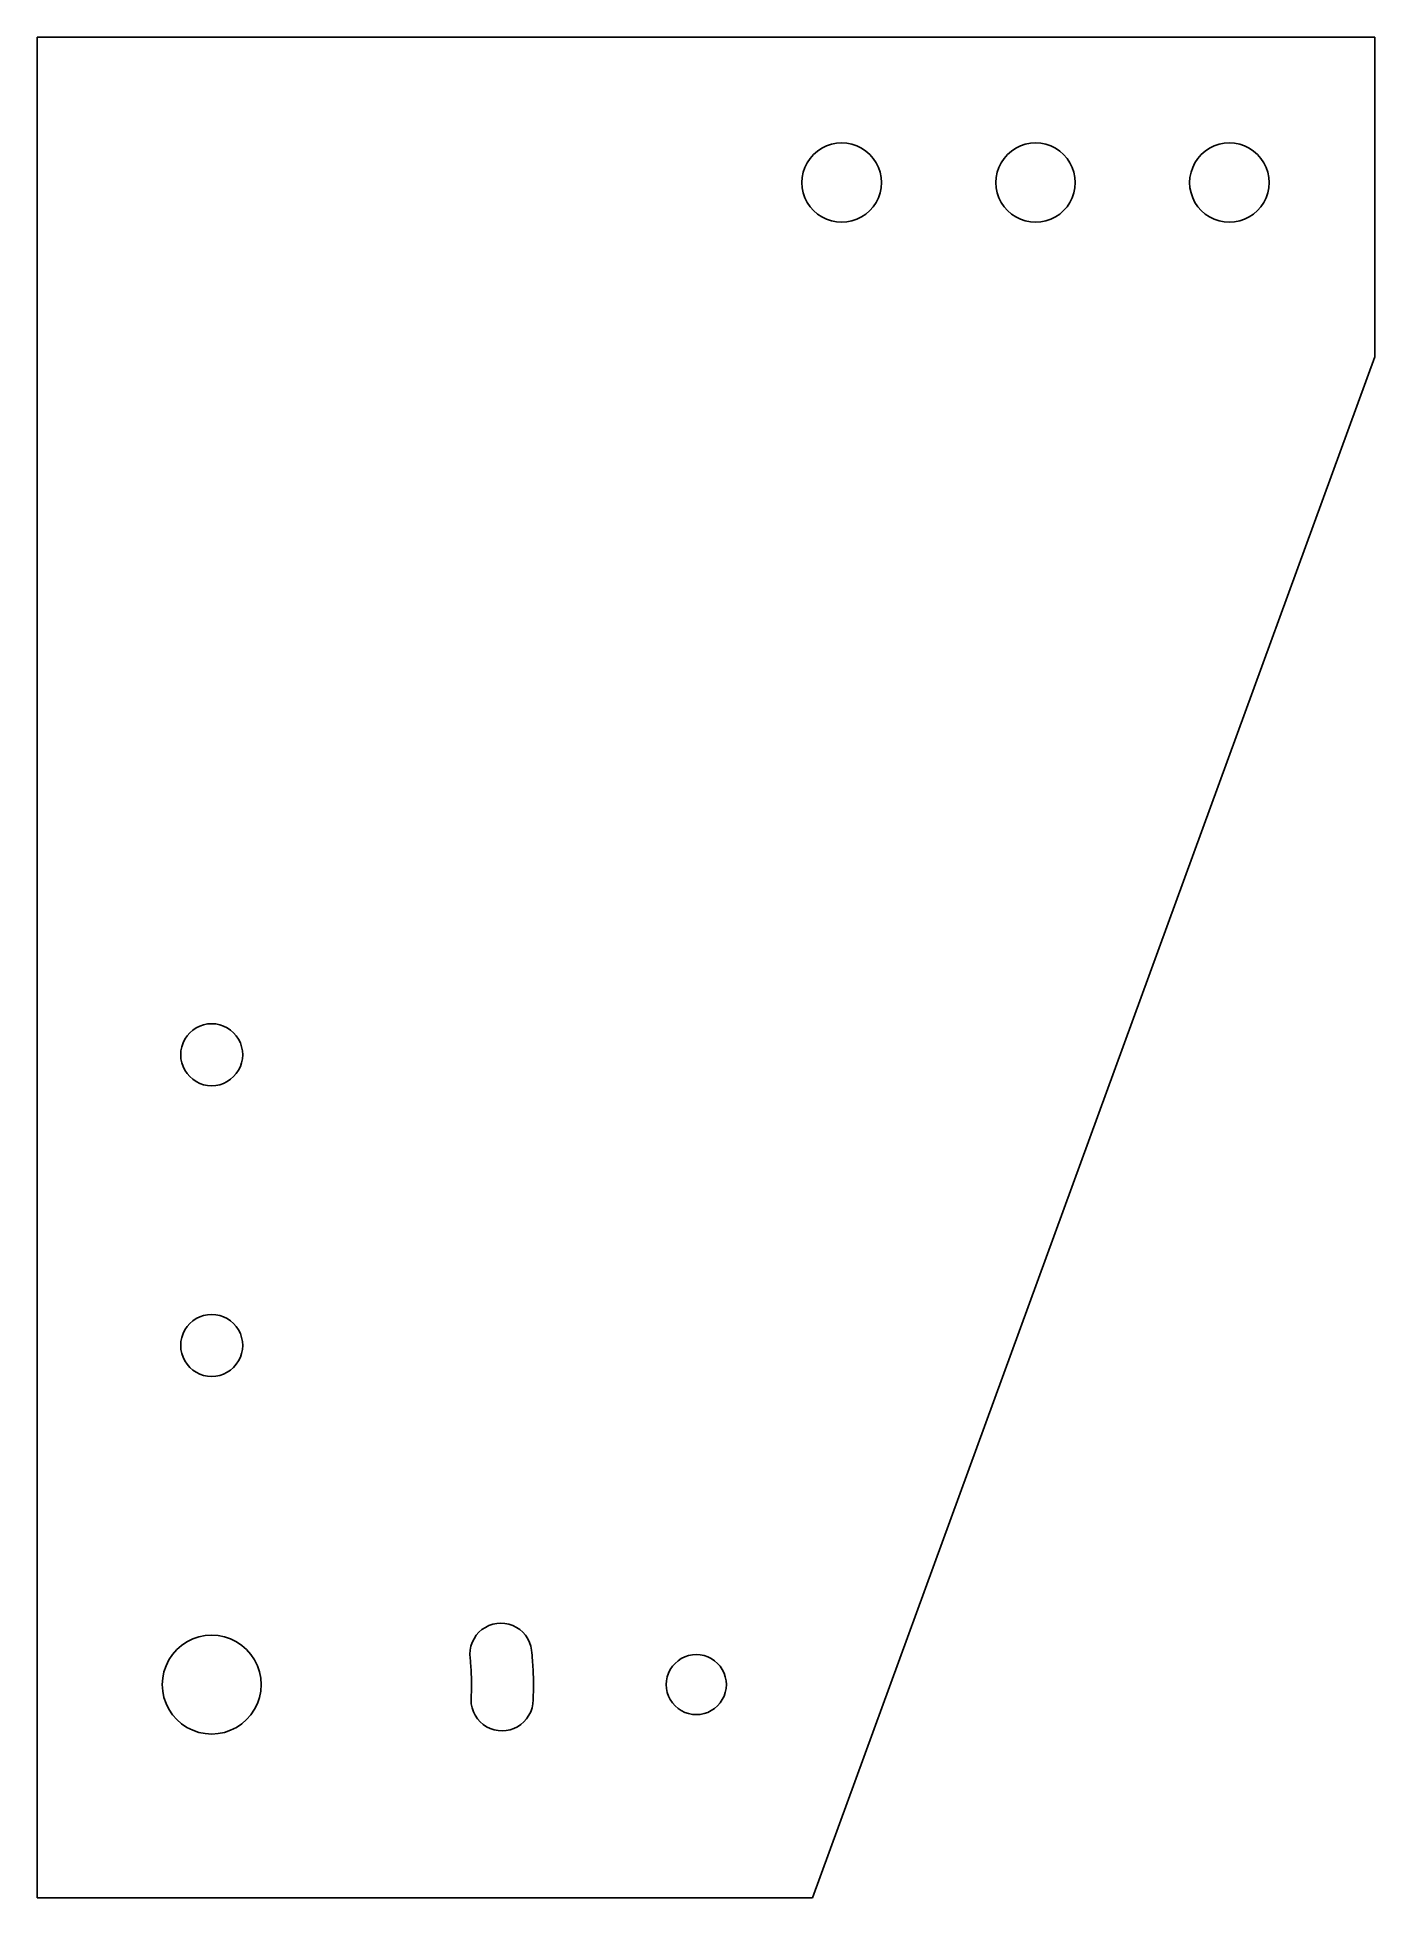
# Model space of a CAD drawing. Header units: metres. Extents: x -18 to 120, y -22 to 170.
import ezdxf

# ---------------------------------------------------------------- set-up
doc = ezdxf.new("R2010")
doc.units = ezdxf.units.M

msp = doc.modelspace()

# ---------------------------------------------------------------- linework, layer by layer
for p, q in [((120, 170), (-18, 170)), ((-18, 170), (-18, -22)), ((120, 137), (120, 170)), ((61.4493, 157.05), (61.7472, 157.496)), ((61.7472, 157.496), (62.1009, 157.899)), ((62.1009, 157.899), (62.5041, 158.253)), ((62.5041, 158.253), (62.95, 158.551)), ((62.95, 158.551), (63.431, 158.788)), ((63.431, 158.788), (63.9388, 158.96)), ((63.9388, 158.96), (64.4648, 159.065)), ((64.4648, 159.065), (65, 159.1)), ((65, 159.1), (65.5352, 159.065)), ((65.5352, 159.065), (66.0612, 158.96)), ((66.0612, 158.96), (66.569, 158.788)), ((66.569, 158.788), (67.05, 158.551)), ((67.05, 158.551), (67.4959, 158.253)), ((67.4959, 158.253), (67.8991, 157.899)), ((67.8991, 157.899), (68.2527, 157.496)), ((68.2527, 157.496), (68.5507, 157.05)), ((81.4493, 157.05), (81.7472, 157.496)), ((81.7472, 157.496), (82.1009, 157.899)), ((82.1009, 157.899), (82.5041, 158.253)), ((82.5041, 158.253), (82.95, 158.551)), ((82.95, 158.551), (83.431, 158.788)), ((83.431, 158.788), (83.9388, 158.96)), ((83.9388, 158.96), (84.4648, 159.065)), ((84.4648, 159.065), (85, 159.1)), ((85, 159.1), (85.5352, 159.065)), ((85.5352, 159.065), (86.0612, 158.96)), ((86.0612, 158.96), (86.569, 158.788)), ((86.569, 158.788), (87.05, 158.551)), ((87.05, 158.551), (87.4959, 158.253)), ((87.4959, 158.253), (87.8991, 157.899)), ((87.8991, 157.899), (88.2527, 157.496)), ((88.2527, 157.496), (88.5507, 157.05)), ((101.449, 157.05), (101.747, 157.496)), ((101.747, 157.496), (102.101, 157.899)), ((102.101, 157.899), (102.504, 158.253)), ((102.504, 158.253), (102.95, 158.551)), ((102.95, 158.551), (103.431, 158.788)), ((103.431, 158.788), (103.939, 158.96)), ((103.939, 158.96), (104.465, 159.065)), ((104.465, 159.065), (105, 159.1)), ((105, 159.1), (105.535, 159.065)), ((105.535, 159.065), (106.061, 158.96)), ((106.061, 158.96), (106.569, 158.788)), ((106.569, 158.788), (107.05, 158.551)), ((107.05, 158.551), (107.496, 158.253)), ((107.496, 158.253), (107.899, 157.899)), ((107.899, 157.899), (108.253, 157.496)), ((108.253, 157.496), (108.551, 157.05)), ((60.9, 155), (60.9351, 155.535)), ((60.9351, 155.535), (61.0397, 156.061)), ((61.0397, 156.061), (61.2121, 156.569)), ((61.2121, 156.569), (61.4493, 157.05)), ((68.5507, 157.05), (68.7879, 156.569)), ((68.7879, 156.569), (68.9603, 156.061)), ((68.9603, 156.061), (69.0649, 155.535)), ((69.0649, 155.535), (69.1, 155)), ((80.9, 155), (80.9351, 155.535)), ((80.9351, 155.535), (81.0397, 156.061)), ((81.0397, 156.061), (81.2121, 156.569)), ((81.2121, 156.569), (81.4493, 157.05)), ((88.5507, 157.05), (88.7879, 156.569)), ((88.7879, 156.569), (88.9603, 156.061)), ((88.9603, 156.061), (89.0649, 155.535)), ((89.0649, 155.535), (89.1, 155)), ((100.9, 155), (100.935, 155.535)), ((100.935, 155.535), (101.04, 156.061)), ((101.04, 156.061), (101.212, 156.569)), ((101.212, 156.569), (101.449, 157.05)), ((108.551, 157.05), (108.788, 156.569)), ((108.788, 156.569), (108.96, 156.061)), ((108.96, 156.061), (109.065, 155.535)), ((109.065, 155.535), (109.1, 155)), ((60.9351, 154.465), (60.9, 155)), ((61.0397, 153.939), (60.9351, 154.465)), ((61.2121, 153.431), (61.0397, 153.939)), ((68.9603, 153.939), (68.7879, 153.431)), ((69.0649, 154.465), (68.9603, 153.939)), ((69.1, 155), (69.0649, 154.465)), ((80.9351, 154.465), (80.9, 155)), ((81.0397, 153.939), (80.9351, 154.465)), ((81.2121, 153.431), (81.0397, 153.939)), ((88.9603, 153.939), (88.7879, 153.431)), ((89.0649, 154.465), (88.9603, 153.939)), ((89.1, 155), (89.0649, 154.465)), ((100.935, 154.465), (100.9, 155)), ((101.04, 153.939), (100.935, 154.465)), ((101.212, 153.431), (101.04, 153.939)), ((108.96, 153.939), (108.788, 153.431)), ((109.065, 154.465), (108.96, 153.939)), ((109.1, 155), (109.065, 154.465)), ((61.4493, 152.95), (61.2121, 153.431)), ((61.7472, 152.504), (61.4493, 152.95)), ((62.1009, 152.101), (61.7472, 152.504)), ((62.5041, 151.747), (62.1009, 152.101)), ((62.95, 151.449), (62.5041, 151.747)), ((67.4959, 151.747), (67.05, 151.449)), ((67.8991, 152.101), (67.4959, 151.747)), ((68.2527, 152.504), (67.8991, 152.101)), ((68.5507, 152.95), (68.2527, 152.504)), ((68.7879, 153.431), (68.5507, 152.95)), ((81.4493, 152.95), (81.2121, 153.431)), ((81.7472, 152.504), (81.4493, 152.95)), ((82.1009, 152.101), (81.7472, 152.504)), ((82.5041, 151.747), (82.1009, 152.101)), ((82.95, 151.449), (82.5041, 151.747)), ((87.4959, 151.747), (87.05, 151.449)), ((87.8991, 152.101), (87.4959, 151.747)), ((88.2527, 152.504), (87.8991, 152.101)), ((88.5507, 152.95), (88.2527, 152.504)), ((88.7879, 153.431), (88.5507, 152.95)), ((101.449, 152.95), (101.212, 153.431)), ((101.747, 152.504), (101.449, 152.95)), ((102.101, 152.101), (101.747, 152.504)), ((102.504, 151.747), (102.101, 152.101)), ((102.95, 151.449), (102.504, 151.747)), ((107.496, 151.747), (107.05, 151.449)), ((107.899, 152.101), (107.496, 151.747)), ((108.253, 152.504), (107.899, 152.101)), ((108.551, 152.95), (108.253, 152.504)), ((108.788, 153.431), (108.551, 152.95)), ((63.431, 151.212), (62.95, 151.449)), ((63.9388, 151.04), (63.431, 151.212)), ((64.4648, 150.935), (63.9388, 151.04)), ((65, 150.9), (64.4648, 150.935)), ((65.5352, 150.935), (65, 150.9)), ((66.0612, 151.04), (65.5352, 150.935)), ((66.569, 151.212), (66.0612, 151.04)), ((67.05, 151.449), (66.569, 151.212)), ((83.431, 151.212), (82.95, 151.449)), ((83.9388, 151.04), (83.431, 151.212)), ((84.4648, 150.935), (83.9388, 151.04)), ((85, 150.9), (84.4648, 150.935)), ((85.5352, 150.935), (85, 150.9)), ((86.0612, 151.04), (85.5352, 150.935)), ((86.569, 151.212), (86.0612, 151.04)), ((87.05, 151.449), (86.569, 151.212)), ((103.431, 151.212), (102.95, 151.449)), ((103.939, 151.04), (103.431, 151.212)), ((104.465, 150.935), (103.939, 151.04)), ((105, 150.9), (104.465, 150.935)), ((105.535, 150.935), (105, 150.9)), ((106.061, 151.04), (105.535, 150.935)), ((106.569, 151.212), (106.061, 151.04)), ((107.05, 151.449), (106.569, 151.212)), ((62, -22), (120, 137)), ((-2.53873, 66.948), (-2.26274, 67.2627)), ((-2.26274, 67.2627), (-1.94803, 67.5387)), ((-1.94803, 67.5387), (-1.59999, 67.7713)), ((-1.59999, 67.7713), (-1.22458, 67.9564)), ((-1.22458, 67.9564), (-0.828217, 68.091)), ((-0.828217, 68.091), (-0.417679, 68.1726)), ((-0.417679, 68.1726), (0, 68.2)), ((0, 68.2), (0.417679, 68.1726)), ((0.417679, 68.1726), (0.828217, 68.091)), ((0.828217, 68.091), (1.22458, 67.9564)), ((1.22458, 67.9564), (1.59999, 67.7713)), ((1.59999, 67.7713), (1.94803, 67.5387)), ((1.94803, 67.5387), (2.26274, 67.2627)), ((2.26274, 67.2627), (2.53873, 66.948)), ((-3.2, 65), (-3.17262, 65.4177)), ((-3.17262, 65.4177), (-3.09096, 65.8282)), ((-3.09096, 65.8282), (-2.95641, 66.2246)), ((-2.95641, 66.2246), (-2.77127, 66.6)), ((-2.77127, 66.6), (-2.53873, 66.948)), ((2.53873, 66.948), (2.77127, 66.6)), ((2.77127, 66.6), (2.95641, 66.2246)), ((2.95641, 66.2246), (3.09096, 65.8282)), ((3.09096, 65.8282), (3.17262, 65.4177)), ((3.17262, 65.4177), (3.2, 65)), ((-3.17262, 64.5823), (-3.2, 65)), ((-3.09096, 64.1718), (-3.17262, 64.5823)), ((-2.95641, 63.7754), (-3.09096, 64.1718)), ((-2.77127, 63.4), (-2.95641, 63.7754)), ((-2.53873, 63.052), (-2.77127, 63.4)), ((2.77127, 63.4), (2.53873, 63.052)), ((2.95641, 63.7754), (2.77127, 63.4)), ((3.09096, 64.1718), (2.95641, 63.7754)), ((3.17262, 64.5823), (3.09096, 64.1718)), ((3.2, 65), (3.17262, 64.5823)), ((-2.26274, 62.7372), (-2.53873, 63.052)), ((-1.94803, 62.4613), (-2.26274, 62.7372)), ((-1.59999, 62.2287), (-1.94803, 62.4613)), ((-1.22458, 62.0436), (-1.59999, 62.2287)), ((-0.828217, 61.909), (-1.22458, 62.0436)), ((-0.417679, 61.8274), (-0.828217, 61.909)), ((0, 61.8), (-0.417679, 61.8274)), ((0.417679, 61.8274), (0, 61.8)), ((0.828217, 61.909), (0.417679, 61.8274)), ((1.22458, 62.0436), (0.828217, 61.909)), ((1.59999, 62.2287), (1.22458, 62.0436)), ((1.94803, 62.4613), (1.59999, 62.2287)), ((2.26274, 62.7372), (1.94803, 62.4613)), ((2.53873, 63.052), (2.26274, 62.7372)), ((-2.95641, 36.2246), (-2.77127, 36.6)), ((-2.77127, 36.6), (-2.53873, 36.948)), ((-2.53873, 36.948), (-2.26274, 37.2627)), ((-2.26274, 37.2627), (-1.94803, 37.5387)), ((-1.94803, 37.5387), (-1.59999, 37.7713)), ((-1.59999, 37.7713), (-1.22458, 37.9564)), ((-1.22458, 37.9564), (-0.828217, 38.091)), ((-0.828217, 38.091), (-0.417679, 38.1726)), ((-0.417679, 38.1726), (0, 38.2)), ((0, 38.2), (0.417679, 38.1726)), ((0.417679, 38.1726), (0.828217, 38.091)), ((0.828217, 38.091), (1.22458, 37.9564)), ((1.22458, 37.9564), (1.59999, 37.7713)), ((1.59999, 37.7713), (1.94803, 37.5387)), ((1.94803, 37.5387), (2.26274, 37.2627)), ((2.26274, 37.2627), (2.53873, 36.948)), ((2.53873, 36.948), (2.77127, 36.6)), ((2.77127, 36.6), (2.95641, 36.2246)), ((-3.2, 35), (-3.17262, 35.4177)), ((-3.17262, 34.5823), (-3.2, 35)), ((-3.17262, 35.4177), (-3.09096, 35.8282)), ((-3.09096, 34.1718), (-3.17262, 34.5823)), ((-3.09096, 35.8282), (-2.95641, 36.2246)), ((2.95641, 36.2246), (3.09096, 35.8282)), ((3.09096, 35.8282), (3.17262, 35.4177)), ((3.17262, 34.5823), (3.09096, 34.1718)), ((3.17262, 35.4177), (3.2, 35)), ((3.2, 35), (3.17262, 34.5823)), ((-2.95641, 33.7754), (-3.09096, 34.1718)), ((-2.77127, 33.4), (-2.95641, 33.7754)), ((-2.53873, 33.052), (-2.77127, 33.4)), ((-2.26274, 32.7372), (-2.53873, 33.052)), ((-1.94803, 32.4613), (-2.26274, 32.7372)), ((2.26274, 32.7372), (1.94803, 32.4613)), ((2.53873, 33.052), (2.26274, 32.7372)), ((2.77127, 33.4), (2.53873, 33.052)), ((2.95641, 33.7754), (2.77127, 33.4)), ((3.09096, 34.1718), (2.95641, 33.7754)), ((-1.59999, 32.2287), (-1.94803, 32.4613)), ((-1.22458, 32.0436), (-1.59999, 32.2287)), ((-0.828217, 31.909), (-1.22458, 32.0436)), ((-0.417679, 31.8274), (-0.828217, 31.909)), ((0, 31.8), (-0.417679, 31.8274)), ((0.417679, 31.8274), (0, 31.8)), ((0.828217, 31.909), (0.417679, 31.8274)), ((1.22458, 32.0436), (0.828217, 31.909)), ((1.59999, 32.2287), (1.22458, 32.0436)), ((1.94803, 32.4613), (1.59999, 32.2287)), ((27.8876, 5.67458), (28.2357, 5.90714)), ((28.2357, 5.90714), (28.6111, 6.09225)), ((28.6111, 6.09225), (29.0074, 6.22681)), ((29.0074, 6.22681), (29.418, 6.30847)), ((29.418, 6.30847), (29.8356, 6.33585)), ((29.8356, 6.33585), (30.2533, 6.30847)), ((30.2533, 6.30847), (30.6639, 6.22681)), ((30.6639, 6.22681), (31.0602, 6.09225)), ((31.0602, 6.09225), (31.4357, 5.90714)), ((31.4357, 5.90714), (31.7837, 5.67458)), ((-3.60623, 3.60623), (-3.10468, 4.0461)), ((-3.10468, 4.0461), (-2.54999, 4.41672)), ((-2.54999, 4.41672), (-1.95168, 4.71178)), ((-1.95168, 4.71178), (-1.31998, 4.92621)), ((-1.31998, 4.92621), (-0.66568, 5.05637)), ((-0.66568, 5.05637), (0, 5.09999)), ((0, 5.09999), (0.66568, 5.05637)), ((0.66568, 5.05637), (1.31998, 4.92621)), ((1.31998, 4.92621), (1.95168, 4.71178)), ((1.95168, 4.71178), (2.54999, 4.41672)), ((2.54999, 4.41672), (3.10468, 4.0461)), ((3.10468, 4.0461), (3.60623, 3.60623)), ((26.663, 3.55353), (26.7447, 3.96407)), ((26.7447, 3.96407), (26.8792, 4.36043)), ((26.8792, 4.36043), (27.0644, 4.73584)), ((27.0644, 4.73584), (27.2969, 5.08388)), ((27.2969, 5.08388), (27.5729, 5.39859)), ((27.5729, 5.39859), (27.8876, 5.67458)), ((31.7837, 5.67458), (32.0984, 5.39859)), ((32.0984, 5.39859), (32.3744, 5.08388)), ((32.3744, 5.08388), (32.6069, 4.73584)), ((32.6069, 4.73584), (32.7921, 4.36043)), ((32.7921, 4.36043), (32.9266, 3.96407)), ((32.9266, 3.96407), (33.0083, 3.55353)), ((-4.92621, 1.31998), (-4.71178, 1.95168)), ((-4.71178, 1.95168), (-4.41672, 2.54999)), ((-4.41672, 2.54999), (-4.0461, 3.10468)), ((-4.0461, 3.10468), (-3.60623, 3.60623)), ((3.60623, 3.60623), (4.0461, 3.10468)), ((4.0461, 3.10468), (4.41672, 2.54999)), ((4.41672, 2.54999), (4.71178, 1.95168)), ((4.71178, 1.95168), (4.92621, 1.31998)), ((26.6357, 3.13585), (26.663, 3.55353)), ((26.663, 2.71815), (26.6357, 3.13585)), ((26.6893, 2.45769), (26.663, 2.71815)), ((26.7132, 2.19698), (26.6893, 2.45769)), ((26.7349, 1.93608), (26.7132, 2.19698)), ((26.7485, 1.75322), (26.7349, 1.93608)), ((33.0083, 3.55353), (33.0345, 3.29305)), ((33.0345, 3.29305), (33.0585, 3.03235)), ((33.0585, 3.03235), (33.0801, 2.77145)), ((33.0801, 2.77145), (33.0995, 2.51038)), ((33.0995, 2.51038), (33.144, 1.83145)), ((47.5406, 1.88715), (47.808, 2.19202)), ((47.808, 2.19202), (48.1128, 2.45938)), ((48.1128, 2.45938), (48.45, 2.68468)), ((48.45, 2.68468), (48.8137, 2.86401)), ((48.8137, 2.86401), (49.1976, 2.99437)), ((49.1976, 2.99437), (49.5954, 3.07347)), ((49.5954, 3.07347), (50, 3.09999)), ((50, 3.09999), (50.4046, 3.07347)), ((50.4046, 3.07347), (50.8023, 2.99437)), ((50.8023, 2.99437), (51.1863, 2.86401)), ((51.1863, 2.86401), (51.55, 2.68468)), ((51.55, 2.68468), (51.8871, 2.45938)), ((51.8871, 2.45938), (52.192, 2.19202)), ((52.192, 2.19202), (52.4594, 1.88715)), ((-5.09999, 0), (-5.05637, 0.66568)), ((-5.05637, -0.66568), (-5.09999, 0)), ((-5.05637, 0.66568), (-4.92621, 1.31998)), ((4.92621, 1.31998), (5.05637, 0.66568)), ((5.05637, 0.66568), (5.09999, 0)), ((5.09999, 0), (5.05637, -0.66568)), ((26.7589, 1.57007), (26.7485, 1.75322)), ((26.7714, 1.30858), (26.7589, 1.57007)), ((26.7817, 1.04698), (26.7714, 1.30858)), ((26.7897, 0.785294), (26.7817, 1.04698)), ((26.7954, 0.52356), (26.7897, 0.785294)), ((26.7988, 0.261795), (26.7954, 0.52356)), ((26.8, 0), (26.7988, 0.261795)), ((26.7988, -0.261795), (26.8, 0)), ((33.144, 1.83145), (33.1589, 1.57007)), ((33.1589, 1.57007), (33.1714, 1.30858)), ((33.1714, 1.30858), (33.1817, 1.04698)), ((33.1817, 1.04698), (33.1897, 0.785294)), ((33.1897, 0.785294), (33.1954, 0.52356)), ((33.1954, 0.52356), (33.1989, 0.261795)), ((33.1989, 0.261795), (33.2, 0)), ((33.2, 0), (33.1989, -0.261795)), ((46.9, 0), (46.9265, 0.404617)), ((46.9265, -0.404617), (46.9, 0)), ((46.9265, 0.404617), (47.0056, 0.802338)), ((47.0056, 0.802338), (47.136, 1.18631)), ((47.136, 1.18631), (47.3153, 1.54999)), ((47.3153, 1.54999), (47.5406, 1.88715)), ((52.4594, 1.88715), (52.6847, 1.54999)), ((52.6847, 1.54999), (52.864, 1.18631)), ((52.864, 1.18631), (52.9944, 0.802338)), ((52.9944, 0.802338), (53.0735, 0.404617)), ((53.0735, 0.404617), (53.1, 0)), ((53.1, 0), (53.0735, -0.404617)), ((-4.92621, -1.31998), (-5.05637, -0.66568)), ((-4.71178, -1.95168), (-4.92621, -1.31998)), ((4.92621, -1.31998), (4.71178, -1.95168)), ((5.05637, -0.66568), (4.92621, -1.31998)), ((26.7589, -1.57007), (26.7714, -1.30858)), ((26.7863, -1.98776), (26.7589, -1.57007)), ((26.7714, -1.30858), (26.7817, -1.04698)), ((26.7817, -1.04698), (26.7897, -0.785294)), ((26.7897, -0.785294), (26.7954, -0.52356)), ((26.7954, -0.52356), (26.7988, -0.261795)), ((33.1589, -1.57007), (33.1315, -1.98776)), ((33.1714, -1.30858), (33.1589, -1.57007)), ((33.1817, -1.04698), (33.1714, -1.30858)), ((33.1897, -0.785294), (33.1817, -1.04698)), ((33.1954, -0.52356), (33.1897, -0.785294)), ((33.1989, -0.261795), (33.1954, -0.52356)), ((47.0056, -0.802338), (46.9265, -0.404617)), ((47.136, -1.18631), (47.0056, -0.802338)), ((47.3153, -1.54999), (47.136, -1.18631)), ((47.5406, -1.88715), (47.3153, -1.54999)), ((47.808, -2.19202), (47.5406, -1.88715)), ((52.4594, -1.88715), (52.192, -2.19202)), ((52.6847, -1.54999), (52.4594, -1.88715)), ((52.864, -1.18631), (52.6847, -1.54999)), ((52.9944, -0.802338), (52.864, -1.18631)), ((53.0735, -0.404617), (52.9944, -0.802338)), ((-4.41672, -2.54999), (-4.71178, -1.95168)), ((-4.0461, -3.10468), (-4.41672, -2.54999)), ((-3.60623, -3.60623), (-4.0461, -3.10468)), ((-3.10468, -4.0461), (-3.60623, -3.60623)), ((3.60623, -3.60623), (3.10468, -4.0461)), ((4.0461, -3.10468), (3.60623, -3.60623)), ((4.41672, -2.54999), (4.0461, -3.10468)), ((4.71178, -1.95168), (4.41672, -2.54999)), ((26.8679, -2.39828), (26.7863, -1.98776)), ((27.0025, -2.79466), (26.8679, -2.39828)), ((27.1876, -3.17007), (27.0025, -2.79466)), ((27.4202, -3.51811), (27.1876, -3.17007)), ((27.6961, -3.83281), (27.4202, -3.51811)), ((28.0108, -4.1088), (27.6961, -3.83281)), ((32.2216, -3.83281), (31.9069, -4.1088)), ((32.4976, -3.51811), (32.2216, -3.83281)), ((32.7302, -3.17007), (32.4976, -3.51811)), ((32.9153, -2.79466), (32.7302, -3.17007)), ((33.0498, -2.39828), (32.9153, -2.79466)), ((33.1315, -1.98776), (33.0498, -2.39828)), ((48.1128, -2.45938), (47.808, -2.19202)), ((48.45, -2.68468), (48.1128, -2.45938)), ((48.8137, -2.86401), (48.45, -2.68468)), ((49.1976, -2.99437), (48.8137, -2.86401)), ((49.5954, -3.07347), (49.1976, -2.99437)), ((50, -3.09999), (49.5954, -3.07347)), ((50.4046, -3.07347), (50, -3.09999)), ((50.8023, -2.99437), (50.4046, -3.07347)), ((51.1863, -2.86401), (50.8023, -2.99437)), ((51.55, -2.68468), (51.1863, -2.86401)), ((51.8871, -2.45938), (51.55, -2.68468)), ((52.192, -2.19202), (51.8871, -2.45938)), ((-2.54999, -4.41672), (-3.10468, -4.0461)), ((-1.95168, -4.71178), (-2.54999, -4.41672)), ((-1.31998, -4.92621), (-1.95168, -4.71178)), ((-0.66568, -5.05637), (-1.31998, -4.92621)), ((0, -5.09999), (-0.66568, -5.05637)), ((0.66568, -5.05637), (0, -5.09999)), ((1.31998, -4.92621), (0.66568, -5.05637)), ((1.95168, -4.71178), (1.31998, -4.92621)), ((2.54999, -4.41672), (1.95168, -4.71178)), ((3.10468, -4.0461), (2.54999, -4.41672)), ((28.3589, -4.34135), (28.0108, -4.1088)), ((28.7343, -4.52649), (28.3589, -4.34135)), ((29.1307, -4.66104), (28.7343, -4.52649)), ((29.5412, -4.74269), (29.1307, -4.66104)), ((29.9589, -4.77007), (29.5412, -4.74269)), ((30.3766, -4.74269), (29.9589, -4.77007)), ((30.7871, -4.66104), (30.3766, -4.74269)), ((31.1835, -4.52649), (30.7871, -4.66104)), ((31.5589, -4.34135), (31.1835, -4.52649)), ((31.9069, -4.1088), (31.5589, -4.34135)), ((-18, -22), (62, -22))]:
    msp.add_line(p, q)

doc.saveas('drawing.dxf')
